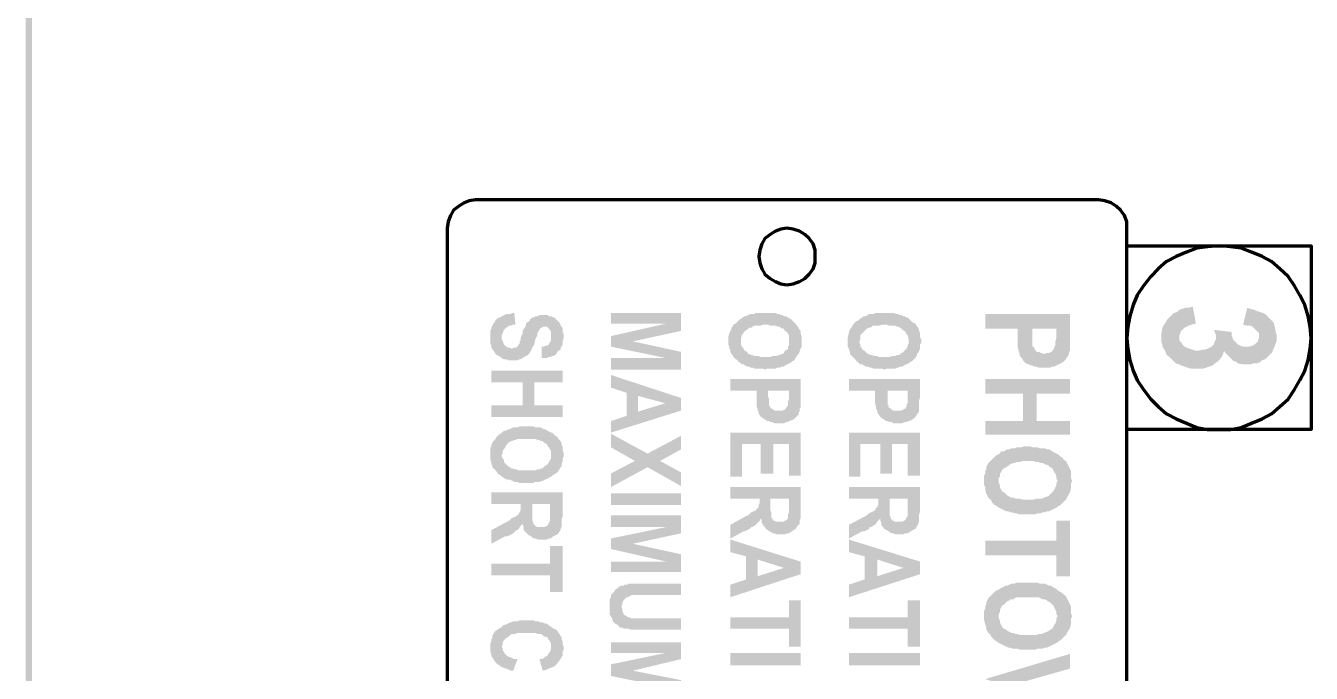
# Model space of a CAD drawing. Header units: inches. Extents: x -186 to 186, y -282 to 282.
# Drawn here: x -186.11 to -140.7, y -23.72 to -0.85 of the extents above; entities that cross this region are included whole.
import ezdxf

# ---------------------------------------------------------------- set-up
doc = ezdxf.new("R2010")
doc.units = ezdxf.units.IN
doc.header["$MEASUREMENT"] = 0
doc.layers.add('H', color=7, linetype='CONTINUOUS', lineweight=100)
doc.layers.add('P', color=250, linetype='CONTINUOUS', lineweight=100)

msp = doc.modelspace()

# ---------------------------------------------------------------- hatches: boundary and pattern name
at = {"layer": 'H', "linetype": 'Continuous'}
for points in [[(-185.889, 281.889), (-186.111, 282.111), (-185.889, -281.889)], [(-186.111, 282.111), (-185.889, -281.889), (-186.111, -282.111)], [(-144.778, -11.37), (-144.889, -10.778), (-144.926, -10.778), (-145.037, -10.815), (-145.148, -10.815), (-145.259, -10.852), (-145.37, -10.889), (-145.444, -10.963), (-145.556, -11), (-145.63, -11.074), (-145.704, -11.148), (-145.741, -11.185), (-145.815, -11.259), (-145.852, -11.333), (-145.926, -11.444), (-145.963, -11.519), (-146, -11.741), (-146, -12), (-145.963, -12.111), (-145.963, -12.185), (-145.889, -12.296), (-145.852, -12.37), (-145.815, -12.481), (-145.704, -12.556), (-145.63, -12.63), (-145.556, -12.704), (-145.481, -12.778), (-145.37, -12.815), (-145.37, -11.852), (-145.37, -11.815), (-145.333, -11.704), (-145.296, -11.63), (-145.222, -11.556), (-145.185, -11.519), (-145.111, -11.481), (-145.037, -11.444), (-144.926, -11.407)], [(-141.926, -11.852), (-141.926, -11.778), (-141.963, -11.667), (-142, -11.444), (-142.037, -11.333), (-142.111, -11.259), (-142.185, -11.185), (-142.259, -11.111), (-142.333, -11.037), (-142.407, -11), (-142.519, -10.963), (-142.63, -10.926), (-142.704, -10.889), (-142.852, -10.852), (-142.963, -10.815), (-143.111, -11.407), (-142.963, -11.444), (-142.852, -11.444), (-142.778, -11.481), (-142.704, -11.556), (-142.63, -11.63), (-142.556, -11.704), (-142.556, -11.815), (-142.519, -12.741), (-142.444, -12.667), (-142.333, -12.63), (-142.259, -12.556), (-142.222, -12.519), (-142.148, -12.444), (-142.074, -12.37), (-142.037, -12.259), (-142, -12.185), (-141.963, -12.074), (-141.926, -11.963)], [(-167.111, -11.815), (-167.111, -11.741), (-167.148, -11.667), (-167.148, -11.593), (-167.148, -11.519), (-167.185, -11.481), (-167.222, -11.444), (-167.222, -11.407), (-167.259, -11.333), (-167.296, -11.296), (-167.333, -11.259), (-167.407, -11.185), (-167.444, -11.148), (-167.481, -11.148), (-167.556, -11.111), (-167.63, -11.111), (-167.667, -11.074), (-167.741, -11.074), (-167.815, -11.074), (-167.889, -11.074), (-167.963, -11.074), (-168.037, -11.111), (-168.111, -11.111), (-168.148, -11.148), (-168.185, -11.148), (-168.259, -11.185), (-168.296, -11.222), (-168.333, -11.296), (-168.407, -11.333), (-168.444, -11.37), (-168.444, -11.444), (-168.481, -11.519), (-168.519, -11.556), (-168.556, -11.63), (-168.556, -11.741), (-168.593, -11.778), (-168.63, -11.889), (-168.63, -11.963), (-168.667, -12), (-168.667, -12.074), (-168.704, -12.111), (-168.741, -12.185), (-168.815, -12.222), (-168.852, -12.222), (-168.963, -12.259), (-169, -12.222), (-169.074, -12.222), (-169.185, -12.148), (-169.222, -12.111), (-169.259, -12), (-169.296, -11.926), (-169.296, -11.852), (-169.333, -11.148), (-169.37, -11.148), (-169.444, -11.185), (-169.481, -11.222), (-169.519, -11.259), (-169.556, -11.333), (-169.593, -11.37), (-169.667, -11.519), (-169.667, -11.556), (-169.704, -11.63), (-169.704, -11.704), (-169.704, -11.926), (-169.704, -12), (-169.704, -12.074), (-169.667, -12.148), (-169.667, -12.222), (-169.556, -12.37), (-169.519, -12.444), (-169.481, -12.481), (-169.444, -12.481), (-169.407, -12.519), (-169.333, -12.556), (-169.296, -12.593), (-169.222, -12.63), (-169.148, -12.63), (-169.074, -12.667), (-169, -12.667), (-168.889, -12.667), (-168.815, -12.667), (-168.741, -12.667), (-168.667, -12.63), (-168.63, -12.63), (-168.519, -12.556), (-168.444, -12.519), (-168.37, -12.481), (-168.333, -12.444), (-168.296, -12.37), (-168.259, -12.333), (-168.222, -12.222), (-168.148, -12.111), (-168.111, -11.926), (-168.074, -11.852), (-168.037, -11.778), (-168.037, -11.704), (-168, -11.63), (-167.963, -11.593), (-167.963, -11.556), (-167.889, -11.519), (-167.852, -11.481), (-167.778, -11.481), (-167.704, -11.481), (-167.667, -11.519), (-167.63, -11.556), (-167.593, -11.593), (-167.556, -11.667), (-167.556, -11.741), (-167.556, -11.815), (-167.519, -12.519), (-167.481, -12.519), (-167.407, -12.481), (-167.37, -12.444), (-167.333, -12.37), (-167.296, -12.333), (-167.222, -12.296), (-167.222, -12.222), (-167.185, -12.185), (-167.148, -12.111), (-167.148, -12.037), (-167.148, -11.963), (-167.111, -11.889)], [(-168.815, -11.407), (-168.852, -11), (-168.926, -11), (-169, -11.037), (-169.074, -11.037), (-169.148, -11.037), (-169.296, -11.111), (-169.333, -11.148), (-169.296, -11.852), (-169.296, -11.778), (-169.259, -11.704), (-169.222, -11.593), (-169.185, -11.556), (-169.148, -11.519), (-169.074, -11.481), (-169.037, -11.444), (-168.963, -11.444), (-168.889, -11.407)], [(-162.963, -11.63), (-162.963, -11), (-165.444, -11), (-165.444, -11.37), (-163.481, -11.37)], [(-158.704, -12), (-158.704, -11.926), (-158.704, -11.852), (-158.741, -11.704), (-158.741, -11.63), (-158.778, -11.593), (-158.815, -11.519), (-158.926, -11.37), (-158.963, -11.333), (-159, -11.296), (-159.074, -11.222), (-159.148, -11.185), (-159.259, -11.111), (-159.333, -11.111), (-159.37, -11.074), (-159.444, -11.074), (-159.481, -11.037), (-159.556, -11.037), (-159.63, -11), (-159.704, -11), (-159.778, -11), (-159.852, -11), (-159.926, -11), (-160.111, -11), (-160.185, -11), (-160.222, -11), (-160.333, -11), (-160.37, -11.037), (-160.444, -11.037), (-160.519, -11.037), (-160.593, -11.074), (-160.667, -11.111), (-160.704, -11.111), (-160.778, -11.148), (-160.815, -11.185), (-160.889, -11.222), (-160.926, -11.259), (-160.963, -11.296), (-161, -11.333), (-161.037, -11.37), (-161.111, -11.407), (-161.148, -11.481), (-161.185, -11.519), (-161.185, -11.593), (-161.222, -11.63), (-161.259, -11.704), (-161.296, -11.852), (-161.296, -12.111), (-161.259, -12.185), (-161.259, -12.259), (-161.222, -12.296), (-161.222, -12.37), (-161.185, -12.444), (-161.148, -12.481), (-161.111, -12.556), (-161.074, -12.593), (-161.037, -12.63), (-160.963, -12.667), (-160.963, -12.704), (-160.889, -12.741), (-160.852, -12.778), (-160.852, -12), (-160.852, -11.926), (-160.815, -11.778), (-160.704, -11.63), (-160.63, -11.593), (-160.593, -11.556), (-160.556, -11.519), (-160.481, -11.519), (-160.444, -11.481), (-160.37, -11.444), (-160.296, -11.444), (-160.222, -11.444), (-160.148, -11.444), (-160.074, -11.407), (-159.889, -11.407), (-159.815, -11.444), (-159.741, -11.444), (-159.667, -11.444), (-159.63, -11.444), (-159.556, -11.481), (-159.481, -11.481), (-159.444, -11.519), (-159.37, -11.556), (-159.333, -11.556), (-159.333, -11.593), (-159.296, -11.63), (-159.222, -11.667), (-159.185, -11.741), (-159.148, -11.778), (-159.148, -11.926), (-159.148, -12), (-159.074, -12.741), (-159.037, -12.704), (-158.963, -12.667), (-158.926, -12.593), (-158.852, -12.481), (-158.815, -12.444), (-158.778, -12.37), (-158.778, -12.333), (-158.741, -12.259), (-158.704, -12.185), (-158.704, -12.111), (-158.704, -12.037)], [(-154.481, -12), (-154.481, -11.926), (-154.519, -11.852), (-154.519, -11.704), (-154.556, -11.63), (-154.556, -11.593), (-154.593, -11.519), (-154.667, -11.407), (-154.704, -11.37), (-154.778, -11.333), (-154.815, -11.296), (-154.889, -11.222), (-154.926, -11.185), (-155, -11.148), (-155.074, -11.111), (-155.111, -11.111), (-155.185, -11.074), (-155.222, -11.074), (-155.296, -11.037), (-155.37, -11.037), (-155.444, -11), (-155.481, -11), (-155.556, -11), (-155.63, -11), (-155.704, -11), (-155.889, -11), (-155.963, -11), (-156.037, -11), (-156.111, -11), (-156.185, -11.037), (-156.259, -11.037), (-156.333, -11.037), (-156.37, -11.074), (-156.444, -11.111), (-156.519, -11.111), (-156.556, -11.148), (-156.63, -11.185), (-156.667, -11.222), (-156.704, -11.259), (-156.778, -11.296), (-156.815, -11.333), (-156.852, -11.37), (-156.889, -11.407), (-156.926, -11.481), (-156.963, -11.519), (-157, -11.593), (-157.037, -11.63), (-157.037, -11.704), (-157.074, -11.852), (-157.074, -12.111), (-157.074, -12.185), (-157.037, -12.259), (-157.037, -12.296), (-157, -12.37), (-157, -12.444), (-156.963, -12.481), (-156.889, -12.556), (-156.852, -12.593), (-156.815, -12.63), (-156.778, -12.667), (-156.778, -12.704), (-156.704, -12.741), (-156.667, -12.778), (-156.667, -12), (-156.63, -11.926), (-156.63, -11.778), (-156.481, -11.63), (-156.444, -11.593), (-156.407, -11.556), (-156.333, -11.519), (-156.296, -11.519), (-156.222, -11.481), (-156.185, -11.444), (-156.111, -11.444), (-156.037, -11.444), (-155.963, -11.444), (-155.852, -11.407), (-155.704, -11.407), (-155.63, -11.444), (-155.556, -11.444), (-155.481, -11.444), (-155.407, -11.444), (-155.333, -11.481), (-155.296, -11.481), (-155.222, -11.519), (-155.185, -11.556), (-155.148, -11.556), (-155.148, -11.593), (-155.074, -11.63), (-155.037, -11.667), (-155, -11.741), (-154.963, -11.778), (-154.926, -11.926), (-154.926, -12), (-154.889, -12.741), (-154.815, -12.704), (-154.778, -12.667), (-154.704, -12.593), (-154.667, -12.556), (-154.63, -12.481), (-154.63, -12.444), (-154.556, -12.37), (-154.556, -12.333), (-154.519, -12.259), (-154.519, -12.185), (-154.519, -12.111), (-154.481, -12.037)], [(-149.222, -11.852), (-149.222, -11.037), (-152.222, -11.037), (-152.222, -11.556), (-151.074, -11.556), (-151.074, -12.037), (-151.074, -12.148), (-151.074, -12.222), (-151.037, -12.333), (-151.037, -12.37), (-151, -12.444), (-151, -12.519), (-150.926, -12.593), (-150.889, -12.667), (-150.778, -12.778), (-150.667, -12.815), (-150.63, -12.852), (-150.556, -11.556), (-149.704, -11.556), (-149.704, -11.778), (-149.704, -12.852), (-149.63, -12.815), (-149.556, -12.778), (-149.481, -12.741), (-149.444, -12.704), (-149.37, -12.63), (-149.333, -12.556), (-149.296, -12.519), (-149.259, -12.444), (-149.259, -12.37), (-149.222, -12.333), (-149.222, -12.259), (-149.222, -12.185), (-149.222, -12.074), (-149.222, -11.963)], [(-162.963, -11.63), (-163.481, -11.37), (-165.444, -11.815), (-164.667, -12)], [(-149.704, -12.852), (-149.704, -11.778), (-149.704, -11.889), (-149.741, -12), (-149.741, -12.074), (-149.741, -12.148), (-149.778, -12.185), (-149.778, -12.222), (-149.815, -12.296), (-149.889, -12.37), (-149.963, -12.407), (-150.037, -12.407), (-150.148, -12.444), (-150.259, -12.407), (-150.333, -12.37), (-150.407, -12.37), (-150.444, -12.333), (-150.481, -12.259), (-150.519, -12.185), (-150.556, -12.185), (-150.556, -12.111), (-150.556, -12.037), (-150.556, -11.556), (-150.63, -12.852), (-150.556, -12.852), (-150.481, -12.889), (-150.407, -12.889), (-150.333, -12.926), (-150.222, -12.926), (-150, -12.926), (-149.926, -12.926), (-149.852, -12.889), (-149.778, -12.889)], [(-142.519, -12.741), (-142.556, -11.815), (-142.556, -11.889), (-142.593, -12), (-142.667, -12.074), (-142.704, -12.111), (-142.778, -12.148), (-142.889, -12.185), (-143, -12.185), (-143.111, -12.185), (-143.222, -12.148), (-143.296, -12.111), (-143.37, -12.037), (-143.444, -11.963), (-143.481, -11.889), (-143.519, -11.778), (-143.519, -11.667), (-144.148, -11.593), (-144.111, -11.667), (-144.074, -11.778), (-144.074, -11.889), (-144, -12.704), (-143.926, -12.63), (-143.852, -12.519), (-143.778, -12.333), (-143.741, -12.407), (-143.667, -12.481), (-143.593, -12.556), (-143.519, -12.63), (-143.444, -12.704), (-143.37, -12.704), (-143.296, -12.778), (-143.074, -12.815), (-142.852, -12.815), (-142.741, -12.778), (-142.63, -12.778)], [(-167.519, -12.519), (-167.556, -11.815), (-167.556, -11.889), (-167.556, -11.963), (-167.593, -12.037), (-167.63, -12.074), (-167.63, -12.111), (-167.704, -12.148), (-167.741, -12.148), (-167.815, -12.185), (-167.889, -12.185), (-167.889, -12.593), (-167.815, -12.593), (-167.704, -12.593), (-167.667, -12.556), (-167.593, -12.556)], [(-162.963, -13), (-162.963, -12.37), (-164.667, -12), (-165.444, -11.815), (-165.444, -12.185), (-163.481, -12.593)], [(-159.074, -12.741), (-159.148, -12), (-159.148, -12.074), (-159.148, -12.148), (-159.185, -12.185), (-159.185, -12.259), (-159.222, -12.296), (-159.296, -12.333), (-159.333, -12.407), (-159.37, -12.444), (-159.407, -12.444), (-159.481, -12.481), (-159.519, -12.481), (-159.593, -12.519), (-159.667, -12.519), (-159.741, -12.519), (-159.815, -12.556), (-159.889, -12.556), (-159.963, -12.556), (-160.074, -12.556), (-160.148, -12.556), (-160.222, -12.519), (-160.296, -12.519), (-160.37, -12.519), (-160.444, -12.481), (-160.481, -12.481), (-160.556, -12.444), (-160.593, -12.444), (-160.63, -12.37), (-160.704, -12.333), (-160.741, -12.296), (-160.778, -12.222), (-160.815, -12.185), (-160.852, -12.111), (-160.852, -12.037), (-160.852, -12), (-160.852, -12.778), (-160.815, -12.815), (-160.741, -12.815), (-160.704, -12.852), (-160.63, -12.889), (-160.556, -12.889), (-160.519, -12.926), (-160.444, -12.926), (-160.37, -12.963), (-160.296, -12.963), (-160.222, -12.963), (-160.074, -12.963), (-160, -13), (-159.926, -12.963), (-159.778, -12.963), (-159.704, -12.963), (-159.63, -12.963), (-159.556, -12.926), (-159.481, -12.926), (-159.407, -12.889), (-159.333, -12.889), (-159.296, -12.852), (-159.148, -12.778)], [(-154.889, -12.741), (-154.926, -12), (-154.926, -12.074), (-154.963, -12.148), (-154.963, -12.185), (-155, -12.259), (-155.037, -12.296), (-155.074, -12.333), (-155.148, -12.407), (-155.222, -12.444), (-155.259, -12.481), (-155.333, -12.481), (-155.407, -12.519), (-155.481, -12.519), (-155.519, -12.519), (-155.63, -12.556), (-155.704, -12.556), (-155.778, -12.556), (-155.852, -12.556), (-155.963, -12.556), (-156.037, -12.519), (-156.111, -12.519), (-156.148, -12.519), (-156.222, -12.481), (-156.296, -12.481), (-156.333, -12.444), (-156.37, -12.444), (-156.444, -12.37), (-156.481, -12.333), (-156.556, -12.296), (-156.593, -12.222), (-156.63, -12.185), (-156.63, -12.111), (-156.667, -12.037), (-156.667, -12), (-156.667, -12.778), (-156.63, -12.815), (-156.556, -12.815), (-156.444, -12.889), (-156.37, -12.889), (-156.296, -12.926), (-156.222, -12.926), (-156.185, -12.963), (-156.111, -12.963), (-156.037, -12.963), (-155.852, -12.963), (-155.778, -13), (-155.704, -12.963), (-155.556, -12.963), (-155.481, -12.963), (-155.407, -12.963), (-155.333, -12.926), (-155.296, -12.926), (-155.222, -12.889), (-155.148, -12.889), (-155.037, -12.815), (-155, -12.815), (-154.926, -12.778)], [(-144, -12.704), (-144.074, -11.889), (-144.074, -11.926), (-144.111, -12), (-144.148, -12.111), (-144.222, -12.185), (-144.296, -12.222), (-144.37, -12.259), (-144.481, -12.296), (-144.556, -12.296), (-144.704, -12.333), (-144.778, -12.333), (-144.889, -12.296), (-145, -12.259), (-145.111, -12.222), (-145.185, -12.185), (-145.222, -12.148), (-145.296, -12.037), (-145.37, -11.963), (-145.37, -11.852), (-145.37, -12.815), (-145.296, -12.852), (-145.185, -12.889), (-145.074, -12.926), (-144.963, -12.963), (-144.852, -12.963), (-144.63, -12.963), (-144.519, -12.963), (-144.407, -12.926), (-144.296, -12.889), (-144.185, -12.852), (-144.111, -12.778)], [(-162.963, -13), (-163.481, -12.593), (-165.444, -12.593), (-165.444, -13)], [(-167.148, -13.444), (-167.148, -13.037), (-169.667, -13.037), (-169.667, -13.444), (-168.556, -13.444), (-168.556, -14.259), (-168.148, -13.444)], [(-167.148, -14.667), (-167.148, -14.259), (-168.148, -14.259), (-168.148, -13.444), (-168.556, -14.259), (-169.667, -14.259), (-169.667, -14.667)], [(-162.963, -14.444), (-162.963, -14), (-165.444, -13.185), (-165.444, -13.63), (-164.889, -13.815), (-164.889, -14.63), (-164.481, -13.926), (-163.519, -14.185)], [(-158.741, -13.963), (-158.741, -13.333), (-161.222, -13.333), (-161.222, -13.741), (-160.296, -13.741), (-160.296, -14.222), (-160.296, -14.296), (-160.259, -14.37), (-160.259, -14.444), (-160.222, -14.481), (-160.222, -14.519), (-160.222, -14.556), (-160.148, -14.667), (-160.074, -14.704), (-160.037, -14.741), (-159.963, -14.778), (-159.926, -14.815), (-159.889, -13.741), (-159.148, -13.741), (-159.148, -13.926), (-159.148, -14.815), (-159.037, -14.778), (-158.963, -14.741), (-158.926, -14.704), (-158.852, -14.63), (-158.815, -14.593), (-158.815, -14.519), (-158.778, -14.481), (-158.778, -14.444), (-158.778, -14.37), (-158.741, -14.333), (-158.741, -14.074)], [(-154.519, -13.963), (-154.519, -13.333), (-157.037, -13.333), (-157.037, -13.741), (-156.111, -13.741), (-156.111, -14.222), (-156.074, -14.296), (-156.074, -14.37), (-156.037, -14.444), (-156.037, -14.481), (-156.037, -14.519), (-156, -14.556), (-155.926, -14.667), (-155.889, -14.704), (-155.815, -14.741), (-155.778, -14.778), (-155.704, -14.815), (-155.667, -13.741), (-154.963, -13.741), (-154.963, -13.926), (-154.926, -14.815), (-154.815, -14.778), (-154.778, -14.741), (-154.704, -14.704), (-154.667, -14.63), (-154.63, -14.593), (-154.593, -14.519), (-154.556, -14.481), (-154.556, -14.444), (-154.556, -14.37), (-154.556, -14.333), (-154.556, -14.074)], [(-149.222, -13.852), (-149.222, -13.333), (-152.222, -13.333), (-152.222, -13.852), (-150.889, -13.852), (-150.889, -14.815), (-150.407, -13.852)], [(-162.963, -14.444), (-163.519, -14.185), (-164.481, -14.481), (-164.481, -13.926), (-164.889, -14.63), (-165.444, -14.815), (-165.444, -15.222)], [(-159.148, -14.815), (-159.148, -13.926), (-159.148, -14.037), (-159.185, -14.111), (-159.185, -14.185), (-159.185, -14.222), (-159.185, -14.259), (-159.222, -14.296), (-159.259, -14.37), (-159.296, -14.407), (-159.333, -14.407), (-159.37, -14.444), (-159.444, -14.444), (-159.593, -14.444), (-159.667, -14.444), (-159.704, -14.407), (-159.778, -14.37), (-159.815, -14.333), (-159.852, -14.259), (-159.852, -14.185), (-159.852, -14.148), (-159.852, -14.037), (-159.889, -13.963), (-159.889, -13.741), (-159.926, -14.815), (-159.852, -14.815), (-159.815, -14.852), (-159.741, -14.852), (-159.667, -14.889), (-159.333, -14.889), (-159.259, -14.852), (-159.185, -14.852)], [(-154.926, -14.815), (-154.963, -13.926), (-154.963, -14.037), (-154.963, -14.111), (-154.963, -14.185), (-155, -14.222), (-155, -14.259), (-155, -14.296), (-155.037, -14.37), (-155.111, -14.407), (-155.185, -14.444), (-155.222, -14.444), (-155.407, -14.444), (-155.481, -14.444), (-155.519, -14.407), (-155.556, -14.37), (-155.63, -14.333), (-155.63, -14.259), (-155.667, -14.259), (-155.667, -14.185), (-155.667, -14.148), (-155.667, -14.037), (-155.667, -13.963), (-155.667, -13.741), (-155.704, -14.815), (-155.667, -14.815), (-155.593, -14.852), (-155.519, -14.852), (-155.481, -14.889), (-155.148, -14.889), (-155.074, -14.852), (-155, -14.852)], [(-149.222, -15.296), (-149.222, -14.815), (-150.407, -14.815), (-150.407, -13.852), (-150.889, -14.815), (-152.222, -14.815), (-152.222, -15.296)], [(-167.111, -16), (-167.111, -15.926), (-167.148, -15.852), (-167.148, -15.778), (-167.148, -15.704), (-167.185, -15.667), (-167.185, -15.593), (-167.222, -15.519), (-167.259, -15.481), (-167.296, -15.444), (-167.333, -15.37), (-167.407, -15.333), (-167.444, -15.296), (-167.519, -15.222), (-167.556, -15.222), (-167.63, -15.185), (-167.704, -15.148), (-167.741, -15.111), (-167.815, -15.111), (-167.852, -15.074), (-167.926, -15.037), (-168, -15.037), (-168.037, -15.037), (-168.111, -15.037), (-168.185, -15), (-168.259, -15), (-168.333, -15), (-168.519, -15), (-168.593, -15), (-168.667, -15), (-168.741, -15.037), (-168.815, -15.037), (-168.889, -15.037), (-168.963, -15.074), (-169, -15.111), (-169.074, -15.111), (-169.148, -15.148), (-169.185, -15.148), (-169.259, -15.185), (-169.296, -15.222), (-169.333, -15.259), (-169.407, -15.296), (-169.444, -15.333), (-169.481, -15.37), (-169.519, -15.444), (-169.556, -15.481), (-169.593, -15.519), (-169.63, -15.593), (-169.667, -15.667), (-169.667, -15.704), (-169.704, -15.778), (-169.704, -15.852), (-169.704, -16.111), (-169.704, -16.185), (-169.667, -16.259), (-169.667, -16.333), (-169.63, -16.37), (-169.63, -16.444), (-169.556, -16.519), (-169.519, -16.556), (-169.481, -16.593), (-169.444, -16.667), (-169.407, -16.704), (-169.37, -16.704), (-169.333, -16.741), (-169.296, -16.778), (-169.296, -16), (-169.259, -15.926), (-169.259, -15.852), (-169.222, -15.815), (-169.111, -15.63), (-169.074, -15.593), (-169.037, -15.556), (-168.963, -15.519), (-168.926, -15.519), (-168.852, -15.481), (-168.815, -15.481), (-168.741, -15.444), (-168.667, -15.444), (-168.593, -15.444), (-168.481, -15.444), (-168.333, -15.444), (-168.259, -15.444), (-168.185, -15.444), (-168.111, -15.444), (-168.037, -15.481), (-167.963, -15.481), (-167.926, -15.519), (-167.852, -15.519), (-167.815, -15.556), (-167.778, -15.593), (-167.704, -15.63), (-167.667, -15.704), (-167.63, -15.741), (-167.593, -15.815), (-167.556, -15.852), (-167.556, -15.926), (-167.556, -16), (-167.519, -16.741), (-167.444, -16.704), (-167.407, -16.667), (-167.333, -16.63), (-167.296, -16.556), (-167.259, -16.519), (-167.222, -16.444), (-167.185, -16.407), (-167.185, -16.333), (-167.148, -16.259), (-167.148, -16.222), (-167.148, -16.148), (-167.111, -16.074)], [(-164.148, -15.963), (-165.444, -15.259), (-165.444, -15.741), (-164.593, -16.222)], [(-162.963, -15.815), (-162.963, -15.333), (-164.148, -15.963), (-164.593, -16.222), (-165.444, -16.667), (-165.444, -17.148), (-164.148, -16.444), (-163.704, -16.222)], [(-158.741, -16.741), (-158.741, -15.222), (-161.222, -15.222), (-161.222, -16.778), (-160.815, -16.778), (-160.815, -15.63), (-160.148, -15.63), (-160.148, -16.667), (-159.704, -16.667), (-159.704, -15.63), (-159.148, -15.63), (-159.148, -16.741)], [(-154.519, -16.741), (-154.519, -15.222), (-157.037, -15.222), (-157.037, -16.778), (-156.63, -16.778), (-156.63, -15.63), (-155.926, -15.63), (-155.926, -16.667), (-155.519, -16.667), (-155.519, -15.63), (-154.963, -15.63), (-154.963, -16.741)], [(-149.148, -16.926), (-149.185, -16.852), (-149.185, -16.741), (-149.185, -16.593), (-149.222, -16.519), (-149.259, -16.444), (-149.296, -16.37), (-149.333, -16.296), (-149.37, -16.222), (-149.444, -16.185), (-149.481, -16.111), (-149.556, -16.074), (-149.63, -16), (-149.704, -15.963), (-149.778, -15.926), (-149.852, -15.889), (-149.889, -15.852), (-149.963, -15.815), (-150.037, -15.815), (-150.111, -15.778), (-150.185, -15.778), (-150.296, -15.778), (-150.37, -15.741), (-150.444, -15.741), (-150.556, -15.741), (-150.63, -15.704), (-150.852, -15.704), (-150.926, -15.741), (-151.037, -15.741), (-151.111, -15.741), (-151.185, -15.778), (-151.296, -15.778), (-151.37, -15.815), (-151.444, -15.815), (-151.519, -15.852), (-151.556, -15.889), (-151.667, -15.889), (-151.704, -15.963), (-151.778, -16), (-151.852, -16.037), (-151.889, -16.074), (-151.926, -16.111), (-152, -16.185), (-152.037, -16.222), (-152.111, -16.296), (-152.148, -16.37), (-152.185, -16.444), (-152.185, -16.519), (-152.222, -16.556), (-152.222, -16.667), (-152.259, -16.741), (-152.259, -16.815), (-152.259, -16.963), (-152.259, -17.074), (-152.222, -17.148), (-152.222, -17.222), (-152.185, -17.37), (-152.148, -17.444), (-152.111, -17.519), (-152.037, -17.593), (-152, -17.63), (-151.963, -17.704), (-151.889, -17.778), (-151.815, -17.815), (-151.778, -17.852), (-151.741, -16.926), (-151.741, -16.815), (-151.704, -16.778), (-151.704, -16.667), (-151.667, -16.63), (-151.63, -16.556), (-151.556, -16.481), (-151.481, -16.444), (-151.444, -16.407), (-151.37, -16.37), (-151.333, -16.333), (-151.222, -16.296), (-151.185, -16.296), (-151.111, -16.259), (-151, -16.259), (-150.889, -16.222), (-150.519, -16.222), (-150.444, -16.259), (-150.333, -16.259), (-150.259, -16.296), (-150.185, -16.296), (-150.111, -16.333), (-150.037, -16.37), (-150, -16.37), (-149.926, -16.444), (-149.852, -16.481), (-149.815, -16.556), (-149.778, -16.63), (-149.741, -16.667), (-149.704, -16.778), (-149.704, -16.852), (-149.667, -16.926), (-149.63, -17.815), (-149.556, -17.778), (-149.481, -17.704), (-149.444, -17.667), (-149.37, -17.593), (-149.333, -17.519), (-149.296, -17.444), (-149.259, -17.37), (-149.222, -17.333), (-149.185, -17.148), (-149.185, -17.074), (-149.185, -17)], [(-167.519, -16.741), (-167.556, -16), (-167.556, -16.074), (-167.556, -16.148), (-167.593, -16.185), (-167.63, -16.259), (-167.667, -16.333), (-167.778, -16.407), (-167.852, -16.481), (-167.889, -16.481), (-167.963, -16.519), (-168.037, -16.519), (-168.111, -16.556), (-168.148, -16.556), (-168.222, -16.556), (-168.333, -16.556), (-168.407, -16.556), (-168.481, -16.556), (-168.556, -16.556), (-168.667, -16.556), (-168.704, -16.556), (-168.778, -16.519), (-168.852, -16.519), (-168.926, -16.481), (-168.963, -16.481), (-169, -16.444), (-169.074, -16.407), (-169.111, -16.37), (-169.185, -16.296), (-169.222, -16.259), (-169.222, -16.185), (-169.259, -16.148), (-169.296, -16.074), (-169.296, -16), (-169.296, -16.778), (-169.222, -16.815), (-169.185, -16.852), (-169.074, -16.889), (-169, -16.889), (-168.926, -16.926), (-168.852, -16.963), (-168.815, -16.963), (-168.741, -16.963), (-168.667, -17), (-168.481, -17), (-168.407, -17), (-168.333, -17), (-168.185, -17), (-168.111, -16.963), (-168.037, -16.963), (-167.963, -16.963), (-167.889, -16.926), (-167.852, -16.926), (-167.778, -16.889), (-167.704, -16.852), (-167.667, -16.852), (-167.63, -16.815), (-167.556, -16.778)], [(-162.963, -17.111), (-162.963, -16.63), (-163.704, -16.222), (-164.148, -16.444)], [(-158.741, -18), (-158.741, -17.148), (-161.222, -17.148), (-161.222, -17.556), (-160.185, -17.556), (-160.185, -17.63), (-160.185, -18.333), (-160.148, -18.259), (-160.111, -18.333), (-160.111, -18.407), (-160.074, -18.481), (-160.037, -18.519), (-160, -18.556), (-159.963, -18.63), (-159.889, -18.667), (-159.852, -18.704), (-159.815, -17.556), (-159.148, -17.556), (-159.148, -18.778), (-159.111, -18.741), (-159.037, -18.704), (-159, -18.667), (-158.926, -18.63), (-158.852, -18.519), (-158.815, -18.481), (-158.778, -18.444), (-158.778, -18.37), (-158.778, -18.333), (-158.741, -18.259), (-158.741, -18.111)], [(-154.519, -18), (-154.519, -17.148), (-157.037, -17.148), (-157.037, -17.556), (-156, -17.556), (-156, -17.63), (-156, -18.333), (-155.926, -18.259), (-155.926, -18.333), (-155.889, -18.407), (-155.889, -18.481), (-155.778, -18.63), (-155.704, -18.667), (-155.63, -18.704), (-155.593, -17.556), (-154.963, -17.556), (-154.963, -18.778), (-154.889, -18.741), (-154.852, -18.704), (-154.778, -18.667), (-154.704, -18.63), (-154.667, -18.593), (-154.63, -18.519), (-154.593, -18.481), (-154.593, -18.444), (-154.556, -18.37), (-154.556, -18.333), (-154.556, -18.259), (-154.556, -18.111)], [(-149.63, -17.815), (-149.667, -16.926), (-149.704, -17), (-149.704, -17.074), (-149.741, -17.148), (-149.778, -17.222), (-149.815, -17.296), (-149.852, -17.333), (-149.926, -17.407), (-149.963, -17.444), (-150.037, -17.481), (-150.148, -17.519), (-150.222, -17.556), (-150.333, -17.556), (-150.407, -17.556), (-150.519, -17.593), (-150.593, -17.593), (-150.704, -17.593), (-150.815, -17.593), (-150.889, -17.593), (-151, -17.556), (-151.074, -17.556), (-151.148, -17.556), (-151.222, -17.519), (-151.296, -17.519), (-151.37, -17.481), (-151.444, -17.444), (-151.481, -17.407), (-151.556, -17.333), (-151.63, -17.296), (-151.667, -17.222), (-151.704, -17.148), (-151.704, -17.074), (-151.741, -17), (-151.741, -16.926), (-151.778, -17.852), (-151.704, -17.889), (-151.63, -17.926), (-151.556, -17.963), (-151.481, -18), (-151.407, -18), (-151.333, -18.037), (-151.259, -18.037), (-151.185, -18.074), (-151.111, -18.074), (-151, -18.111), (-150.889, -18.111), (-150.519, -18.111), (-150.444, -18.111), (-150.37, -18.074), (-150.259, -18.074), (-150.185, -18.037), (-150.111, -18.037), (-150.037, -18), (-149.963, -18), (-149.815, -17.926), (-149.741, -17.889), (-149.667, -17.852)], [(-167.148, -18.185), (-167.148, -17.333), (-169.667, -17.333), (-169.667, -17.741), (-168.63, -17.741), (-168.63, -17.815), (-168.63, -18.519), (-168.556, -18.444), (-168.519, -18.593), (-168.519, -18.667), (-168.37, -18.815), (-168.333, -18.852), (-168.259, -18.889), (-168.222, -17.741), (-167.593, -17.741), (-167.593, -18.963), (-167.519, -18.926), (-167.481, -18.889), (-167.407, -18.852), (-167.333, -18.815), (-167.296, -18.778), (-167.222, -18.667), (-167.222, -18.63), (-167.185, -18.556), (-167.185, -18.519), (-167.185, -18.444), (-167.185, -18.296)], [(-165.444, -17.778), (-162.963, -17.778), (-162.963, -17.37), (-165.444, -17.37)], [(-160.185, -18.333), (-160.185, -17.63), (-160.185, -17.704), (-160.222, -17.778), (-160.222, -17.852), (-160.259, -17.889), (-160.333, -17.963), (-160.37, -18), (-160.407, -18), (-160.481, -18.037), (-160.519, -18.074), (-160.593, -18.148), (-160.704, -18.185), (-161.222, -18.481), (-161.222, -18.963), (-160.741, -18.704), (-160.704, -18.704), (-160.63, -18.667), (-160.556, -18.63), (-160.481, -18.556), (-160.444, -18.556), (-160.37, -18.519), (-160.333, -18.481), (-160.296, -18.444), (-160.222, -18.37)], [(-159.148, -18.778), (-159.148, -17.852), (-159.148, -18.037), (-159.185, -18.111), (-159.185, -18.185), (-159.185, -18.222), (-159.222, -18.296), (-159.296, -18.333), (-159.333, -18.37), (-159.407, -18.37), (-159.481, -18.37), (-159.556, -18.37), (-159.63, -18.37), (-159.667, -18.333), (-159.704, -18.333), (-159.741, -18.259), (-159.778, -18.222), (-159.778, -18.185), (-159.778, -18.148), (-159.778, -18.037), (-159.815, -17.963), (-159.815, -17.556), (-159.852, -18.704), (-159.778, -18.741), (-159.704, -18.778), (-159.667, -18.778), (-159.593, -18.815), (-159.296, -18.815), (-159.222, -18.778)], [(-156, -18.333), (-156, -17.63), (-156, -17.704), (-156, -17.778), (-156.037, -17.852), (-156.074, -17.889), (-156.111, -17.963), (-156.148, -17.963), (-156.148, -18), (-156.185, -18), (-156.259, -18.037), (-156.333, -18.074), (-156.407, -18.148), (-156.481, -18.185), (-157.037, -18.481), (-157.037, -18.963), (-156.556, -18.704), (-156.481, -18.704), (-156.407, -18.667), (-156.333, -18.63), (-156.296, -18.556), (-156.222, -18.556), (-156.185, -18.519), (-156.148, -18.481), (-156.111, -18.481), (-156.074, -18.444), (-156.037, -18.37)], [(-154.963, -18.778), (-154.963, -17.852), (-154.963, -18.037), (-154.963, -18.111), (-154.963, -18.185), (-155, -18.185), (-155, -18.222), (-155.037, -18.296), (-155.074, -18.333), (-155.148, -18.37), (-155.185, -18.37), (-155.259, -18.37), (-155.296, -18.37), (-155.333, -18.37), (-155.407, -18.37), (-155.481, -18.333), (-155.556, -18.259), (-155.556, -18.222), (-155.556, -18.185), (-155.593, -18.148), (-155.593, -18.037), (-155.593, -17.963), (-155.593, -17.556), (-155.63, -18.704), (-155.593, -18.741), (-155.519, -18.778), (-155.481, -18.778), (-155.37, -18.815), (-155.111, -18.815), (-155.037, -18.778)], [(-168.63, -18.519), (-168.63, -17.815), (-168.63, -17.889), (-168.63, -17.963), (-168.667, -18.037), (-168.704, -18.111), (-168.741, -18.148), (-168.778, -18.148), (-168.778, -18.185), (-168.815, -18.185), (-168.889, -18.222), (-168.963, -18.259), (-169.037, -18.333), (-169.111, -18.37), (-169.667, -18.667), (-169.667, -19.148), (-169.185, -18.889), (-169.111, -18.889), (-169.037, -18.852), (-168.963, -18.815), (-168.889, -18.778), (-168.852, -18.741), (-168.815, -18.704), (-168.778, -18.667), (-168.741, -18.667), (-168.704, -18.63), (-168.667, -18.556)], [(-167.593, -18.963), (-167.593, -18.037), (-167.593, -18.222), (-167.593, -18.296), (-167.593, -18.37), (-167.63, -18.37), (-167.63, -18.407), (-167.667, -18.481), (-167.704, -18.519), (-167.778, -18.556), (-167.815, -18.556), (-167.889, -18.556), (-167.963, -18.556), (-168.037, -18.556), (-168.111, -18.519), (-168.185, -18.444), (-168.185, -18.407), (-168.185, -18.37), (-168.222, -18.333), (-168.222, -18.222), (-168.222, -18.148), (-168.222, -17.741), (-168.259, -18.889), (-168.222, -18.926), (-168.148, -18.963), (-168.111, -18.963), (-168, -19), (-167.704, -19), (-167.667, -18.963)], [(-162.963, -18.778), (-162.963, -18.148), (-165.444, -18.148), (-165.444, -18.556), (-163.481, -18.556)], [(-162.963, -18.778), (-163.481, -18.556), (-165.444, -18.963), (-164.667, -19.148)], [(-149.222, -20.296), (-149.222, -18.333), (-149.704, -18.333), (-149.704, -19.037), (-152.222, -19.037), (-152.222, -19.556), (-149.704, -19.556), (-149.704, -20.296)], [(-162.963, -20.148), (-162.963, -19.519), (-164.667, -19.148), (-165.444, -18.963), (-165.444, -19.333), (-163.481, -19.778)], [(-158.741, -20.222), (-158.741, -19.778), (-161.222, -19), (-161.222, -19.444), (-160.667, -19.593), (-160.667, -20.407), (-160.259, -19.704), (-159.333, -20)], [(-154.519, -20.222), (-154.519, -19.778), (-157.037, -19), (-157.037, -19.444), (-156.481, -19.593), (-156.481, -20.407), (-156.037, -19.704), (-155.111, -20)], [(-167.148, -20.852), (-167.148, -19.222), (-167.593, -19.222), (-167.593, -19.852), (-169.667, -19.852), (-169.667, -20.259), (-167.593, -20.259), (-167.593, -20.852)], [(-162.963, -20.148), (-163.481, -19.778), (-165.444, -19.778), (-165.444, -20.148)], [(-158.741, -20.222), (-159.333, -20), (-160.259, -20.296), (-160.259, -19.704), (-160.667, -20.407), (-161.222, -20.593), (-161.222, -21.037)], [(-154.519, -20.222), (-155.111, -20), (-156.037, -20.296), (-156.037, -19.704), (-156.481, -20.407), (-157.037, -20.593), (-157.037, -21.037)], [(-162.963, -22.185), (-162.963, -21.778), (-164.63, -21.778), (-164.667, -21.778), (-164.741, -21.778), (-164.778, -21.741), (-164.815, -21.741), (-164.852, -21.741), (-164.889, -21.704), (-164.963, -21.667), (-165, -21.63), (-165, -21.593), (-165.037, -21.519), (-165.037, -21.444), (-165.074, -21.37), (-165.074, -20.63), (-165.148, -20.667), (-165.185, -20.704), (-165.296, -20.778), (-165.333, -20.852), (-165.37, -20.889), (-165.407, -20.926), (-165.444, -20.963), (-165.444, -21.037), (-165.481, -21.111), (-165.481, -21.148), (-165.481, -21.222), (-165.481, -21.519), (-165.481, -21.593), (-165.481, -21.667), (-165.444, -21.704), (-165.407, -21.778), (-165.37, -21.889), (-165.333, -21.926), (-165.296, -21.963), (-165.222, -22), (-165.185, -22.037), (-165.111, -22.111), (-165.037, -22.111), (-165, -22.148), (-164.963, -22.148), (-164.926, -22.148), (-164.852, -22.148), (-164.815, -22.148), (-164.741, -22.185), (-164.63, -22.185), (-164.519, -22.185), (-164.259, -22.185)], [(-162.963, -20.963), (-162.963, -20.556), (-164.407, -20.556), (-164.481, -20.556), (-164.667, -20.556), (-164.741, -20.556), (-164.815, -20.556), (-164.852, -20.593), (-164.926, -20.593), (-164.963, -20.593), (-165, -20.63), (-165.037, -20.63), (-165.074, -20.63), (-165.074, -21.37), (-165.037, -21.296), (-165.037, -21.222), (-165, -21.148), (-164.963, -21.111), (-164.889, -21.037), (-164.852, -21.037), (-164.704, -20.963), (-164.556, -20.963), (-164.481, -20.963), (-164.296, -20.963)], [(-149.148, -21.704), (-149.185, -21.63), (-149.185, -21.519), (-149.185, -21.444), (-149.185, -21.37), (-149.259, -21.222), (-149.296, -21.148), (-149.333, -21.074), (-149.37, -21), (-149.556, -20.852), (-149.63, -20.815), (-149.704, -20.741), (-149.778, -20.704), (-149.852, -20.667), (-149.889, -20.63), (-149.963, -20.63), (-150.037, -20.593), (-150.111, -20.556), (-150.185, -20.556), (-150.296, -20.556), (-150.37, -20.519), (-150.444, -20.519), (-150.556, -20.519), (-150.63, -20.519), (-150.852, -20.519), (-150.926, -20.519), (-151.037, -20.519), (-151.111, -20.519), (-151.185, -20.556), (-151.296, -20.556), (-151.37, -20.593), (-151.444, -20.63), (-151.519, -20.63), (-151.556, -20.667), (-151.667, -20.704), (-151.704, -20.741), (-151.778, -20.778), (-151.852, -20.815), (-151.889, -20.852), (-151.926, -20.889), (-152, -20.963), (-152.037, -21), (-152.111, -21.074), (-152.148, -21.148), (-152.185, -21.222), (-152.185, -21.296), (-152.222, -21.37), (-152.222, -21.444), (-152.259, -21.519), (-152.259, -21.63), (-152.259, -21.778), (-152.259, -21.852), (-152.222, -22), (-152.185, -22.111), (-152.185, -22.185), (-152.148, -22.222), (-152.111, -22.296), (-152.037, -22.37), (-152, -22.444), (-151.963, -22.481), (-151.889, -22.556), (-151.815, -22.593), (-151.778, -22.63), (-151.741, -21.704), (-151.741, -21.63), (-151.704, -21.556), (-151.704, -21.481), (-151.667, -21.407), (-151.63, -21.333), (-151.556, -21.296), (-151.481, -21.222), (-151.444, -21.185), (-151.37, -21.148), (-151.333, -21.111), (-151.222, -21.111), (-151.185, -21.074), (-151.111, -21.037), (-151, -21.037), (-150.889, -21.037), (-150.519, -21.037), (-150.444, -21.037), (-150.333, -21.037), (-150.259, -21.074), (-150.185, -21.111), (-150.111, -21.111), (-150.037, -21.148), (-150, -21.185), (-149.926, -21.222), (-149.852, -21.296), (-149.815, -21.333), (-149.778, -21.407), (-149.741, -21.481), (-149.704, -21.556), (-149.704, -21.63), (-149.667, -21.704), (-149.63, -22.593), (-149.556, -22.556), (-149.481, -22.481), (-149.444, -22.444), (-149.37, -22.37), (-149.333, -22.296), (-149.296, -22.222), (-149.259, -22.185), (-149.222, -22.111), (-149.185, -21.963), (-149.185, -21.852), (-149.185, -21.778)], [(-158.741, -22.778), (-158.741, -21.148), (-159.148, -21.148), (-159.148, -21.741), (-161.222, -21.741), (-161.222, -22.148), (-159.148, -22.148), (-159.148, -22.778)], [(-154.519, -22.778), (-154.519, -21.148), (-154.963, -21.148), (-154.963, -21.741), (-157.037, -21.741), (-157.037, -22.148), (-154.963, -22.148), (-154.963, -22.778)], [(-149.63, -22.593), (-149.667, -21.704), (-149.704, -21.778), (-149.704, -21.852), (-149.741, -21.963), (-149.778, -22), (-149.815, -22.074), (-149.852, -22.148), (-149.926, -22.185), (-149.963, -22.222), (-150.037, -22.259), (-150.148, -22.296), (-150.222, -22.333), (-150.333, -22.333), (-150.407, -22.37), (-150.519, -22.37), (-150.593, -22.37), (-150.704, -22.37), (-150.815, -22.37), (-150.889, -22.37), (-151, -22.37), (-151.074, -22.333), (-151.148, -22.333), (-151.222, -22.296), (-151.296, -22.296), (-151.37, -22.259), (-151.444, -22.222), (-151.481, -22.185), (-151.556, -22.148), (-151.63, -22.074), (-151.667, -22), (-151.704, -21.926), (-151.704, -21.852), (-151.741, -21.778), (-151.741, -21.704), (-151.778, -22.63), (-151.704, -22.667), (-151.63, -22.704), (-151.556, -22.741), (-151.481, -22.778), (-151.407, -22.815), (-151.333, -22.815), (-151.259, -22.852), (-151.185, -22.852), (-151.111, -22.852), (-151, -22.889), (-150.889, -22.889), (-150.519, -22.889), (-150.444, -22.889), (-150.37, -22.852), (-150.259, -22.852), (-150.185, -22.852), (-150.111, -22.815), (-150.037, -22.815), (-149.963, -22.778), (-149.815, -22.704), (-149.741, -22.667), (-149.667, -22.63)], [(-168.741, -23.222), (-168.778, -23.222), (-168.852, -23.222), (-169, -23.148), (-169.037, -23.148), (-169.111, -23.111), (-169.148, -23.074), (-169.185, -23.037), (-169.222, -22.963), (-169.259, -22.926), (-169.259, -22.852), (-169.296, -22.778), (-169.296, -22.074), (-169.333, -22.111), (-169.407, -22.148), (-169.444, -22.185), (-169.519, -22.222), (-169.593, -22.333), (-169.63, -22.407), (-169.63, -22.481), (-169.667, -22.519), (-169.667, -22.593), (-169.704, -22.667), (-169.704, -22.704), (-169.704, -22.889), (-169.704, -22.963), (-169.667, -23.037), (-169.667, -23.111), (-169.63, -23.148), (-169.593, -23.222), (-169.519, -23.333), (-169.481, -23.37), (-169.444, -23.407), (-169.37, -23.444), (-169.333, -23.481), (-169.259, -23.519), (-169.148, -23.556), (-169.037, -23.593), (-169, -23.63), (-168.889, -23.63)], [(-167.519, -22.111), (-167.556, -22.074), (-167.63, -22.037), (-167.667, -22), (-167.741, -21.963), (-167.778, -21.963), (-167.852, -21.926), (-167.926, -21.926), (-168, -21.889), (-168.037, -21.889), (-168.111, -21.889), (-168.185, -21.852), (-168.296, -21.852), (-168.37, -21.852), (-168.519, -21.852), (-168.593, -21.852), (-168.667, -21.852), (-168.741, -21.889), (-168.815, -21.889), (-168.889, -21.889), (-168.963, -21.926), (-169, -21.926), (-169.074, -21.963), (-169.148, -22), (-169.185, -22), (-169.259, -22.037), (-169.296, -22.074), (-169.296, -22.778), (-169.259, -22.704), (-169.259, -22.63), (-169.222, -22.556), (-169.185, -22.519), (-169.148, -22.481), (-169.074, -22.444), (-169.037, -22.407), (-169, -22.37), (-168.926, -22.333), (-168.852, -22.333), (-168.815, -22.333), (-168.741, -22.296), (-168.667, -22.296), (-168.593, -22.296), (-168.481, -22.296), (-168.333, -22.296), (-168.222, -22.296), (-168.148, -22.296), (-168.111, -22.296), (-168.037, -22.333), (-167.963, -22.333), (-167.889, -22.333), (-167.852, -22.37), (-167.815, -22.407), (-167.741, -22.444), (-167.704, -22.444), (-167.667, -22.481), (-167.63, -22.556), (-167.593, -22.593), (-167.556, -22.667), (-167.556, -22.741), (-167.556, -22.815)], [(-167.111, -22.815), (-167.111, -22.778), (-167.148, -22.704), (-167.148, -22.667), (-167.148, -22.593), (-167.185, -22.519), (-167.185, -22.444), (-167.222, -22.407), (-167.259, -22.333), (-167.333, -22.222), (-167.37, -22.185), (-167.444, -22.148), (-167.519, -22.111), (-167.556, -22.815), (-167.556, -22.889), (-167.593, -22.963), (-167.63, -23), (-167.667, -23.074), (-167.704, -23.111), (-167.778, -23.148), (-167.815, -23.185), (-167.889, -23.222), (-167.963, -23.222), (-167.852, -23.63), (-167.704, -23.593), (-167.63, -23.556), (-167.556, -23.519), (-167.519, -23.519), (-167.444, -23.481), (-167.407, -23.444), (-167.37, -23.407), (-167.333, -23.37), (-167.222, -23.222), (-167.185, -23.148), (-167.148, -23.111), (-167.148, -23.037), (-167.148, -22.963), (-167.111, -22.889)], [(-162.963, -23.222), (-162.963, -22.63), (-165.444, -22.63), (-165.444, -23), (-163.481, -23)], [(-162.963, -23.222), (-163.481, -23), (-165.444, -23.407), (-164.667, -23.63)], [(-161.222, -23.444), (-158.741, -23.444), (-158.741, -23), (-161.222, -23)], [(-157.037, -23.444), (-154.519, -23.444), (-154.519, -23), (-157.037, -23)], [(-149.222, -23.556), (-149.222, -23.037), (-152.222, -23.926), (-151.444, -24.185)], [(-162.963, -24.593), (-162.963, -23.963), (-164.667, -23.63), (-165.444, -23.407), (-165.444, -23.815), (-163.481, -24.222)]]:
    msp.add_hatch(color=0, dxfattribs=at).paths.add_polyline_path(points)

# ---------------------------------------------------------------- linework, layer by layer
at = {"layer": 'P', "color": 0, "linetype": 'Continuous'}
for points in [[(-147.222, -70), (-147.222, -8), (-147.222, -7.778), (-147.296, -7.556), (-147.444, -7.37), (-147.593, -7.222), (-147.778, -7.111), (-148, -7.037), (-148.222, -7), (-170.222, -7), (-170.444, -7.037), (-170.63, -7.111), (-170.815, -7.222), (-171, -7.37), (-171.111, -7.556), (-171.185, -7.778), (-171.222, -8), (-171.222, -70)], [(-159.222, -10), (-159, -9.963), (-158.778, -9.889), (-158.593, -9.778), (-158.444, -9.63), (-158.296, -9.444), (-158.222, -9.222), (-158.222, -9), (-158.222, -8.778), (-158.296, -8.556), (-158.444, -8.37), (-158.593, -8.222), (-158.778, -8.111), (-159, -8.037), (-159.222, -8), (-159.444, -8.037), (-159.63, -8.111), (-159.815, -8.222), (-160, -8.37), (-160.111, -8.556), (-160.185, -8.778), (-160.222, -9), (-160.185, -9.222), (-160.111, -9.444), (-160, -9.63), (-159.815, -9.778), (-159.63, -9.889), (-159.444, -9.963), (-159.222, -10)], [(-143.963, -15.111), (-143.556, -15.111), (-143.185, -15.037), (-142.815, -14.889), (-142.444, -14.741), (-142.111, -14.556), (-141.815, -14.296), (-141.519, -14.037), (-141.296, -13.704), (-141.111, -13.37), (-140.926, -13.037), (-140.815, -12.667), (-140.741, -12.259), (-140.704, -11.889), (-140.741, -11.481), (-140.815, -11.111), (-140.926, -10.704), (-141.111, -10.37), (-141.296, -10.037), (-141.519, -9.704), (-141.815, -9.444), (-142.111, -9.185), (-142.444, -9), (-142.815, -8.852), (-143.185, -8.704), (-143.556, -8.667), (-143.963, -8.63), (-144.37, -8.667), (-144.741, -8.704), (-145.111, -8.852), (-145.481, -9), (-145.815, -9.185), (-146.111, -9.444), (-146.37, -9.704), (-146.63, -10.037), (-146.852, -10.37), (-147, -10.704), (-147.111, -11.111), (-147.185, -11.481), (-147.222, -11.889), (-147.185, -12.259), (-147.111, -12.667), (-147, -13.037), (-146.852, -13.37), (-146.63, -13.704), (-146.37, -14.037), (-146.111, -14.296), (-145.815, -14.556), (-145.481, -14.741), (-145.111, -14.889), (-144.741, -15.037), (-144.37, -15.111), (-143.963, -15.111)], [(-147.222, -8.63), (-140.704, -8.63), (-140.704, -15.111), (-147.222, -15.111), (-147.222, -8.63)]]:
    msp.add_lwpolyline(points, dxfattribs=at)

doc.saveas('drawing.dxf')
